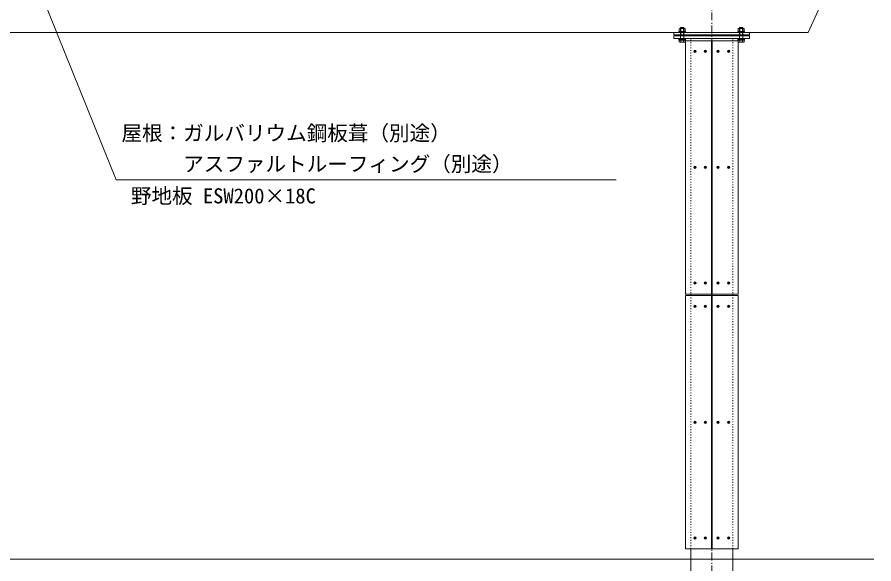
# Model space of a CAD drawing. Units: millimetres, scale not verified. Extents: x -11700 to 11700, y -8369 to 8384.
# Drawn here: x 1752 to 5820, y 2688 to 5282 of the extents above; entities that cross this region are included whole.
import ezdxf
from ezdxf.enums import TextEntityAlignment as Align

# ---------------------------------------------------------------- set-up
doc = ezdxf.new("R2010")
doc.units = ezdxf.units.MM
doc.header["$LTSCALE"] = 60
doc.linetypes.add('USER5', pattern=[0.208282, 0.069427, -0.138855])
doc.linetypes.add('USER6', pattern=[1.041641, 0.625, -0.208282, 0.069427, -0.138931])
doc.layers.add('0-1_IMPORTED', color=1, linetype='Continuous', lineweight=18)
doc.styles.add('ＭＳ ゴシック', font='')
doc.styles.get('ＭＳ ゴシック').set_extended_font_data('MS Gothic')

msp = doc.modelspace()

# ---------------------------------------------------------------- linework, layer by layer
at = {"layer": '0-1_IMPORTED', "linetype": 'USER6'}
msp.add_line((5050.26, 5929.27), (5050.26, 1449.27), dxfattribs=at)
at = {"layer": '0-1_IMPORTED'}
for p, q in [((2222.56, 4509.27), (1815, 5519.27)), ((4918, 5231.51), (4902, 5231.51)), ((4918, 5231.51), (4902, 5231.51)), ((4903.07, 5226.93), (4903.07, 5214.28)), ((4903.07, 5226.93), (4903.07, 5214.28)), ((4916.93, 5214.28), (4916.93, 5226.93)), ((4916.93, 5214.28), (4916.93, 5226.93)), ((5182, 5231.51), (5198, 5231.51)), ((5183.07, 5214.28), (5183.07, 5226.93)), ((5196.93, 5226.93), (5196.93, 5214.28)), ((4918, 5195.24), (4902, 5195.24)), ((4918, 5195.24), (4902, 5195.24)), ((4903.07, 5173.24), (4903.07, 5164.1)), ((4903.07, 5173.24), (4903.07, 5164.1)), ((4908.86, 5176.74), (4911.14, 5180.7)), ((4908.86, 5176.74), (4911.14, 5180.7)), ((4911.56, 5180.7), (4909.27, 5176.74)), ((4911.56, 5180.7), (4909.27, 5176.74)), ((4916.93, 5164.1), (4916.93, 5173.24)), ((4916.93, 5164.1), (4916.93, 5173.24)), ((5182, 5195.24), (5198, 5195.24)), ((5183.07, 5164.1), (5183.07, 5173.24)), ((5188.44, 5180.7), (5190.73, 5176.74)), ((5191.14, 5176.74), (5188.86, 5180.7)), ((5196.93, 5173.24), (5196.93, 5164.1)), ((4969.51, 5121.7), (4969.51, 5122.95)), ((5019.51, 5121.7), (5019.51, 5122.95)), ((5081.01, 5121.7), (5081.01, 5122.95)), ((5131.01, 5121.7), (5131.01, 5122.95)), ((4969.51, 4571.7), (4969.51, 4572.95)), ((5019.51, 4571.7), (5019.51, 4572.95)), ((5081.01, 4571.7), (5081.01, 4572.95)), ((5131.01, 4571.7), (5131.01, 4572.95)), ((4596.69, 4509.27), (2222.56, 4509.27)), ((4969.51, 4021.7), (4969.51, 4022.95)), ((5019.51, 4021.7), (5019.51, 4022.95)), ((5081.01, 4021.7), (5081.01, 4022.95)), ((5131.01, 4021.7), (5131.01, 4022.95)), ((4969.51, 3911.7), (4969.51, 3912.95)), ((5019.51, 3911.7), (5019.51, 3912.95)), ((5081.01, 3911.7), (5081.01, 3912.95)), ((5131.01, 3911.7), (5131.01, 3912.95)), ((4969.51, 3361.7), (4969.51, 3362.95)), ((5019.51, 3361.7), (5019.51, 3362.95)), ((5081.01, 3361.7), (5081.01, 3362.95)), ((5131.01, 3361.7), (5131.01, 3362.95)), ((4969.51, 2811.7), (4969.51, 2812.95)), ((5019.51, 2811.7), (5019.51, 2812.95)), ((5081.01, 2811.7), (5081.01, 2812.95)), ((5131.01, 2811.7), (5131.01, 2812.95)), ((262.53, 2709.7), (5820, 2709.7))]:
    msp.add_line(p, q, dxfattribs=at)
at = {"layer": '0-1_IMPORTED', "color": 3, "linetype": 'USER5'}
for p, q in [((4950.26, 2759.7), (4950.26, 5180.7)), ((5150.26, 2759.7), (5150.26, 5180.7))]:
    msp.add_line(p, q, dxfattribs=at)
at = {"layer": '0-1_IMPORTED', "color": 30}
for points in [[(537.01, 5330.4), (591.67, 5209.7), (5508.85, 5209.7), (5563.51, 5330.4)], [(4870, 5209.7), (5230, 5209.7), (5230, 5197.7), (4870, 5197.7)], [(4870, 5192.7), (5230, 5192.7), (5230, 5180.7), (4870, 5180.7)]]:
    msp.add_lwpolyline(points, close=True, dxfattribs=at)
at = {"layer": '0-1_IMPORTED'}
for points in [[(4894, 5213.2), (4926, 5213.2), (4926, 5209.7), (4894, 5209.7)], [(4894, 5213.2), (4926, 5213.2), (4926, 5209.7), (4894, 5209.7)], [(4896.14, 5226.93), (4898, 5228), (4922, 5228), (4923.86, 5226.93), (4923.86, 5214.28), (4922, 5213.2), (4898, 5213.2), (4896.14, 5214.28)], [(4896.14, 5226.93), (4898, 5228), (4922, 5228), (4923.86, 5226.93), (4923.86, 5214.28), (4922, 5213.2), (4898, 5213.2), (4896.14, 5214.28)], [(5174, 5213.2), (5206, 5213.2), (5206, 5209.7), (5174, 5209.7)], [(5203.86, 5226.93), (5202, 5228), (5178, 5228), (5176.14, 5226.93), (5176.14, 5214.28), (5178, 5213.2), (5202, 5213.2), (5203.86, 5214.28)], [(4894, 5176.74), (4926, 5176.74), (4926, 5173.24), (4894, 5173.24)], [(4894, 5176.74), (4926, 5176.74), (4926, 5173.24), (4894, 5173.24)], [(4923.86, 5173.24), (4923.86, 5164.1), (4922, 5163.02), (4898, 5163.02), (4896.14, 5164.1), (4896.14, 5173.24)], [(4923.86, 5173.24), (4923.86, 5164.1), (4922, 5163.02), (4898, 5163.02), (4896.14, 5164.1), (4896.14, 5173.24)], [(4896.23, 5180.7), (4923.76, 5180.7), (4923.76, 5176.74), (4896.23, 5176.74)], [(4896.23, 5180.7), (4923.76, 5180.7), (4923.76, 5176.74), (4896.23, 5176.74)], [(4925.26, 5169.7), (4925.26, 3967.7), (5048.76, 3967.7), (5048.76, 5169.7)], [(5051.76, 5169.7), (5051.76, 3967.7), (5175.26, 3967.7), (5175.26, 5169.7)], [(5174, 5176.74), (5206, 5176.74), (5206, 5173.24), (5174, 5173.24)], [(5176.14, 5173.24), (5176.14, 5164.1), (5178, 5163.02), (5202, 5163.02), (5203.86, 5164.1), (5203.86, 5173.24)], [(5176.23, 5180.7), (5203.76, 5180.7), (5203.76, 5176.74), (5176.23, 5176.74)], [(5048.76, 2759.7), (5048.76, 3961.7), (4925.26, 3961.7), (4925.26, 2759.7)], [(5175.26, 2759.7), (5175.26, 3961.7), (5051.76, 3961.7), (5051.76, 2759.7)], [(4950.26, 2759.7), (5150.26, 2759.7), (5150.26, 2709.7), (4950.26, 2709.7)], [(4950.26, 2759.7), (5150.26, 2759.7), (5150.26, 2525.7), (4950.26, 2525.7)]]:
    msp.add_lwpolyline(points, close=True, dxfattribs=at)
for points in [[(4918, 5173.24), (4918, 5231.51), (4916.27, 5233.24), (4903.73, 5233.24), (4902, 5231.51), (4902, 5173.24)], [(4903.73, 5233.24), (4903.73, 5195.24), (4902, 5189.24)], [(4918, 5173.24), (4918, 5231.51), (4916.27, 5233.24), (4903.73, 5233.24), (4902, 5231.51), (4902, 5173.24)], [(4903.73, 5233.24), (4903.73, 5195.24), (4902, 5189.24)], [(4916.27, 5233.24), (4916.27, 5195.24), (4918, 5189.24)], [(4916.27, 5233.24), (4916.27, 5195.24), (4918, 5189.24)], [(5182, 5173.24), (5182, 5231.51), (5183.73, 5233.24), (5196.27, 5233.24), (5198, 5231.51), (5198, 5173.24)], [(5183.73, 5233.24), (5183.73, 5195.24), (5182, 5189.24)], [(5196.27, 5233.24), (5196.27, 5195.24), (5198, 5189.24)], [(4968.26, 5118.95), (4967.01, 5118.95), (4967.01, 5120.45), (4968.26, 5120.45)], [(4969.51, 5122.95), (4971.01, 5122.95), (4971.01, 5121.7)], [(4971.01, 5117.7), (4971.01, 5116.45), (4969.51, 5116.45), (4969.51, 5117.7)], [(4972.26, 5120.45), (4973.51, 5120.45), (4973.51, 5118.95), (4972.26, 5118.95)], [(5018.26, 5118.95), (5017.01, 5118.95), (5017.01, 5120.45), (5018.26, 5120.45)], [(5019.51, 5122.95), (5021.01, 5122.95), (5021.01, 5121.7)], [(5021.01, 5117.7), (5021.01, 5116.45), (5019.51, 5116.45), (5019.51, 5117.7)], [(5022.26, 5120.45), (5023.51, 5120.45), (5023.51, 5118.95), (5022.26, 5118.95)], [(5078.26, 5120.45), (5077.01, 5120.45), (5077.01, 5118.95), (5078.26, 5118.95)], [(5081.01, 5122.95), (5079.51, 5122.95), (5079.51, 5121.7)], [(5079.51, 5117.7), (5079.51, 5116.45), (5081.01, 5116.45), (5081.01, 5117.7)], [(5082.26, 5118.95), (5083.51, 5118.95), (5083.51, 5120.45), (5082.26, 5120.45)], [(5128.26, 5120.45), (5127.01, 5120.45), (5127.01, 5118.95), (5128.26, 5118.95)], [(5131.01, 5122.95), (5129.51, 5122.95), (5129.51, 5121.7)], [(5129.51, 5117.7), (5129.51, 5116.45), (5131.01, 5116.45), (5131.01, 5117.7)], [(5132.26, 5118.95), (5133.51, 5118.95), (5133.51, 5120.45), (5132.26, 5120.45)], [(4968.26, 4568.95), (4967.01, 4568.95), (4967.01, 4570.45), (4968.26, 4570.45)], [(4969.51, 4572.95), (4971.01, 4572.95), (4971.01, 4571.7)], [(4971.01, 4567.7), (4971.01, 4566.45), (4969.51, 4566.45), (4969.51, 4567.7)], [(4972.26, 4570.45), (4973.51, 4570.45), (4973.51, 4568.95), (4972.26, 4568.95)], [(5018.26, 4568.95), (5017.01, 4568.95), (5017.01, 4570.45), (5018.26, 4570.45)], [(5019.51, 4572.95), (5021.01, 4572.95), (5021.01, 4571.7)], [(5021.01, 4567.7), (5021.01, 4566.45), (5019.51, 4566.45), (5019.51, 4567.7)], [(5022.26, 4570.45), (5023.51, 4570.45), (5023.51, 4568.95), (5022.26, 4568.95)], [(5078.26, 4570.45), (5077.01, 4570.45), (5077.01, 4568.95), (5078.26, 4568.95)], [(5081.01, 4572.95), (5079.51, 4572.95), (5079.51, 4571.7)], [(5079.51, 4567.7), (5079.51, 4566.45), (5081.01, 4566.45), (5081.01, 4567.7)], [(5082.26, 4568.95), (5083.51, 4568.95), (5083.51, 4570.45), (5082.26, 4570.45)], [(5128.26, 4570.45), (5127.01, 4570.45), (5127.01, 4568.95), (5128.26, 4568.95)], [(5131.01, 4572.95), (5129.51, 4572.95), (5129.51, 4571.7)], [(5129.51, 4567.7), (5129.51, 4566.45), (5131.01, 4566.45), (5131.01, 4567.7)], [(5132.26, 4568.95), (5133.51, 4568.95), (5133.51, 4570.45), (5132.26, 4570.45)], [(4968.26, 4018.95), (4967.01, 4018.95), (4967.01, 4020.45), (4968.26, 4020.45)], [(4969.51, 4022.95), (4971.01, 4022.95), (4971.01, 4021.7)], [(4971.01, 4017.7), (4971.01, 4016.45), (4969.51, 4016.45), (4969.51, 4017.7)], [(4972.26, 4020.45), (4973.51, 4020.45), (4973.51, 4018.95), (4972.26, 4018.95)], [(5018.26, 4018.95), (5017.01, 4018.95), (5017.01, 4020.45), (5018.26, 4020.45)], [(5019.51, 4022.95), (5021.01, 4022.95), (5021.01, 4021.7)], [(5021.01, 4017.7), (5021.01, 4016.45), (5019.51, 4016.45), (5019.51, 4017.7)], [(5022.26, 4020.45), (5023.51, 4020.45), (5023.51, 4018.95), (5022.26, 4018.95)], [(5078.26, 4020.45), (5077.01, 4020.45), (5077.01, 4018.95), (5078.26, 4018.95)], [(5081.01, 4022.95), (5079.51, 4022.95), (5079.51, 4021.7)], [(5079.51, 4017.7), (5079.51, 4016.45), (5081.01, 4016.45), (5081.01, 4017.7)], [(5082.26, 4018.95), (5083.51, 4018.95), (5083.51, 4020.45), (5082.26, 4020.45)], [(5128.26, 4020.45), (5127.01, 4020.45), (5127.01, 4018.95), (5128.26, 4018.95)], [(5131.01, 4022.95), (5129.51, 4022.95), (5129.51, 4021.7)], [(5129.51, 4017.7), (5129.51, 4016.45), (5131.01, 4016.45), (5131.01, 4017.7)], [(5132.26, 4018.95), (5133.51, 4018.95), (5133.51, 4020.45), (5132.26, 4020.45)], [(4968.26, 3908.95), (4967.01, 3908.95), (4967.01, 3910.45), (4968.26, 3910.45)], [(4969.51, 3912.95), (4971.01, 3912.95), (4971.01, 3911.7)], [(4971.01, 3907.7), (4971.01, 3906.45), (4969.51, 3906.45), (4969.51, 3907.7)], [(4972.26, 3910.45), (4973.51, 3910.45), (4973.51, 3908.95), (4972.26, 3908.95)], [(5018.26, 3908.95), (5017.01, 3908.95), (5017.01, 3910.45), (5018.26, 3910.45)], [(5019.51, 3912.95), (5021.01, 3912.95), (5021.01, 3911.7)], [(5021.01, 3907.7), (5021.01, 3906.45), (5019.51, 3906.45), (5019.51, 3907.7)], [(5022.26, 3910.45), (5023.51, 3910.45), (5023.51, 3908.95), (5022.26, 3908.95)], [(5078.26, 3910.45), (5077.01, 3910.45), (5077.01, 3908.95), (5078.26, 3908.95)], [(5081.01, 3912.95), (5079.51, 3912.95), (5079.51, 3911.7)], [(5079.51, 3907.7), (5079.51, 3906.45), (5081.01, 3906.45), (5081.01, 3907.7)], [(5082.26, 3908.95), (5083.51, 3908.95), (5083.51, 3910.45), (5082.26, 3910.45)], [(5128.26, 3910.45), (5127.01, 3910.45), (5127.01, 3908.95), (5128.26, 3908.95)], [(5131.01, 3912.95), (5129.51, 3912.95), (5129.51, 3911.7)], [(5129.51, 3907.7), (5129.51, 3906.45), (5131.01, 3906.45), (5131.01, 3907.7)], [(5132.26, 3908.95), (5133.51, 3908.95), (5133.51, 3910.45), (5132.26, 3910.45)], [(4968.26, 3358.95), (4967.01, 3358.95), (4967.01, 3360.45), (4968.26, 3360.45)], [(4969.51, 3362.95), (4971.01, 3362.95), (4971.01, 3361.7)], [(4971.01, 3357.7), (4971.01, 3356.45), (4969.51, 3356.45), (4969.51, 3357.7)], [(4972.26, 3360.45), (4973.51, 3360.45), (4973.51, 3358.95), (4972.26, 3358.95)], [(5018.26, 3358.95), (5017.01, 3358.95), (5017.01, 3360.45), (5018.26, 3360.45)], [(5019.51, 3362.95), (5021.01, 3362.95), (5021.01, 3361.7)], [(5021.01, 3357.7), (5021.01, 3356.45), (5019.51, 3356.45), (5019.51, 3357.7)], [(5022.26, 3360.45), (5023.51, 3360.45), (5023.51, 3358.95), (5022.26, 3358.95)], [(5078.26, 3360.45), (5077.01, 3360.45), (5077.01, 3358.95), (5078.26, 3358.95)], [(5081.01, 3362.95), (5079.51, 3362.95), (5079.51, 3361.7)], [(5079.51, 3357.7), (5079.51, 3356.45), (5081.01, 3356.45), (5081.01, 3357.7)], [(5082.26, 3358.95), (5083.51, 3358.95), (5083.51, 3360.45), (5082.26, 3360.45)], [(5128.26, 3360.45), (5127.01, 3360.45), (5127.01, 3358.95), (5128.26, 3358.95)], [(5131.01, 3362.95), (5129.51, 3362.95), (5129.51, 3361.7)], [(5129.51, 3357.7), (5129.51, 3356.45), (5131.01, 3356.45), (5131.01, 3357.7)], [(5132.26, 3358.95), (5133.51, 3358.95), (5133.51, 3360.45), (5132.26, 3360.45)], [(4968.26, 2808.95), (4967.01, 2808.95), (4967.01, 2810.45), (4968.26, 2810.45)], [(4969.51, 2812.95), (4971.01, 2812.95), (4971.01, 2811.7)], [(4971.01, 2807.7), (4971.01, 2806.45), (4969.51, 2806.45), (4969.51, 2807.7)], [(4972.26, 2810.45), (4973.51, 2810.45), (4973.51, 2808.95), (4972.26, 2808.95)], [(5018.26, 2808.95), (5017.01, 2808.95), (5017.01, 2810.45), (5018.26, 2810.45)], [(5019.51, 2812.95), (5021.01, 2812.95), (5021.01, 2811.7)], [(5021.01, 2807.7), (5021.01, 2806.45), (5019.51, 2806.45), (5019.51, 2807.7)], [(5022.26, 2810.45), (5023.51, 2810.45), (5023.51, 2808.95), (5022.26, 2808.95)], [(5078.26, 2810.45), (5077.01, 2810.45), (5077.01, 2808.95), (5078.26, 2808.95)], [(5081.01, 2812.95), (5079.51, 2812.95), (5079.51, 2811.7)], [(5079.51, 2807.7), (5079.51, 2806.45), (5081.01, 2806.45), (5081.01, 2807.7)], [(5082.26, 2808.95), (5083.51, 2808.95), (5083.51, 2810.45), (5082.26, 2810.45)], [(5128.26, 2810.45), (5127.01, 2810.45), (5127.01, 2808.95), (5128.26, 2808.95)], [(5131.01, 2812.95), (5129.51, 2812.95), (5129.51, 2811.7)], [(5129.51, 2807.7), (5129.51, 2806.45), (5131.01, 2806.45), (5131.01, 2807.7)], [(5132.26, 2808.95), (5133.51, 2808.95), (5133.51, 2810.45), (5132.26, 2810.45)]]:
    msp.add_lwpolyline(points, dxfattribs=at)
at = {"layer": '0-1_IMPORTED', "color": 3}
msp.add_lwpolyline([(4885, 5197.7), (5215, 5197.7), (5215, 5192.7), (4885, 5192.7)], close=True, dxfattribs=at)
at = {"layer": '0-1_IMPORTED'}
for centre in [(4970.26, 5119.7), (5020.26, 5119.7), (5080.26, 5119.7), (5130.26, 5119.7), (4970.26, 4569.7), (5020.26, 4569.7), (5080.26, 4569.7), (5130.26, 4569.7), (4970.26, 4019.7), (5020.26, 4019.7), (5080.26, 4019.7), (5130.26, 4019.7), (4970.26, 3909.7), (5020.26, 3909.7), (5080.26, 3909.7), (5130.26, 3909.7), (4970.26, 3359.7), (5020.26, 3359.7), (5080.26, 3359.7), (5130.26, 3359.7), (4970.26, 2809.7), (5020.26, 2809.7), (5080.26, 2809.7), (5130.26, 2809.7)]:
    msp.add_circle(centre, 5.5, dxfattribs=at)
for centre, start, end in [((4968.26, 5121.7), 270, 0), ((4968.26, 5117.7), 360, 90), ((4972.26, 5121.7), 180, 270), ((4972.26, 5117.7), 90, 180), ((5018.26, 5121.7), 270, 0), ((5018.26, 5117.7), 360, 90), ((5022.26, 5121.7), 180, 270), ((5022.26, 5117.7), 90, 180), ((5078.26, 5121.7), 270, 0), ((5078.26, 5117.7), 360, 90), ((5082.26, 5121.7), 180, 270), ((5082.26, 5117.7), 90, 180), ((5128.26, 5121.7), 270, 0), ((5128.26, 5117.7), 0, 90), ((5132.26, 5121.7), 180, 270), ((5132.26, 5117.7), 90, 180), ((4968.26, 4571.7), 270, 0), ((4968.26, 4567.7), 0, 90), ((4972.26, 4571.7), 180, 270), ((4972.26, 4567.7), 90, 180), ((5018.26, 4571.7), 270, 0), ((5018.26, 4567.7), 0, 90), ((5022.26, 4571.7), 180, 270), ((5022.26, 4567.7), 90, 180), ((5078.26, 4571.7), 270, 0), ((5078.26, 4567.7), 0, 90), ((5082.26, 4571.7), 180, 270), ((5082.26, 4567.7), 90, 180), ((5128.26, 4571.7), 270, 360), ((5128.26, 4567.7), 0, 90), ((5132.26, 4571.7), 180, 270), ((5132.26, 4567.7), 90, 180), ((4968.26, 4021.7), 270, 0), ((4968.26, 4017.7), 0, 90), ((4972.26, 4021.7), 180, 270), ((4972.26, 4017.7), 90, 180), ((5018.26, 4021.7), 270, 0), ((5018.26, 4017.7), 0, 90), ((5022.26, 4021.7), 180, 270), ((5022.26, 4017.7), 90, 180), ((5078.26, 4021.7), 270, 0), ((5078.26, 4017.7), 0, 90), ((5082.26, 4021.7), 180, 270), ((5082.26, 4017.7), 90, 180), ((5128.26, 4021.7), 270, 360), ((5128.26, 4017.7), 0, 90), ((5132.26, 4021.7), 180, 270), ((5132.26, 4017.7), 90, 180), ((4968.26, 3911.7), 270, 0), ((4968.26, 3907.7), 0, 90), ((4972.26, 3911.7), 180, 270), ((4972.26, 3907.7), 90, 180), ((5018.26, 3911.7), 270, 0), ((5018.26, 3907.7), 0, 90), ((5022.26, 3911.7), 180, 270), ((5022.26, 3907.7), 90, 180), ((5078.26, 3911.7), 270, 0), ((5078.26, 3907.7), 0, 90), ((5082.26, 3911.7), 180, 270), ((5082.26, 3907.7), 90, 180), ((5128.26, 3911.7), 270, 0), ((5128.26, 3907.7), 0, 90), ((5132.26, 3911.7), 180, 270), ((5132.26, 3907.7), 90, 180), ((4968.26, 3361.7), 270, 0), ((4968.26, 3357.7), 0, 90), ((4972.26, 3361.7), 180, 270), ((4972.26, 3357.7), 90, 180), ((5018.26, 3361.7), 270, 0), ((5018.26, 3357.7), 0, 90), ((5022.26, 3361.7), 180, 270), ((5022.26, 3357.7), 90, 180), ((5078.26, 3361.7), 270, 0), ((5078.26, 3357.7), 0, 90), ((5082.26, 3361.7), 180, 270), ((5082.26, 3357.7), 90, 180), ((5128.26, 3361.7), 270, 360), ((5128.26, 3357.7), 0, 90), ((5132.26, 3361.7), 180, 270), ((5132.26, 3357.7), 90, 180), ((4968.26, 2811.7), 270, 0), ((4968.26, 2807.7), 360, 90), ((4972.26, 2811.7), 180, 270), ((4972.26, 2807.7), 90, 180), ((5018.26, 2811.7), 270, 0), ((5018.26, 2807.7), 360, 90), ((5022.26, 2811.7), 180, 270), ((5022.26, 2807.7), 90, 180), ((5078.26, 2811.7), 270, 0), ((5078.26, 2807.7), 360, 90), ((5082.26, 2811.7), 180, 270), ((5082.26, 2807.7), 90, 180), ((5128.26, 2811.7), 270, 360), ((5128.26, 2807.7), 0, 90), ((5132.26, 2811.7), 180, 270), ((5132.26, 2807.7), 90, 180)]:
    msp.add_arc(centre, 1.25, start, end, dxfattribs=at)

# ---------------------------------------------------------------- texts
at = {"layer": '0-1_IMPORTED', "color": 7, "style": 'ＭＳ ゴシック'}
for s, p in [('屋根：ガルバリウム鋼板葺（別途）', (2247.56, 4674.46)), ('\u3000\u3000\u3000アスファルトルーフィング（別途）', (2247.56, 4527.86)), ('野地板 ESW200×18C', (2292.37, 4376.36))]:
    msp.add_text(s, height=71.65, dxfattribs=at).set_placement(p, align=Align.BOTTOM_LEFT)

doc.saveas('drawing.dxf')
